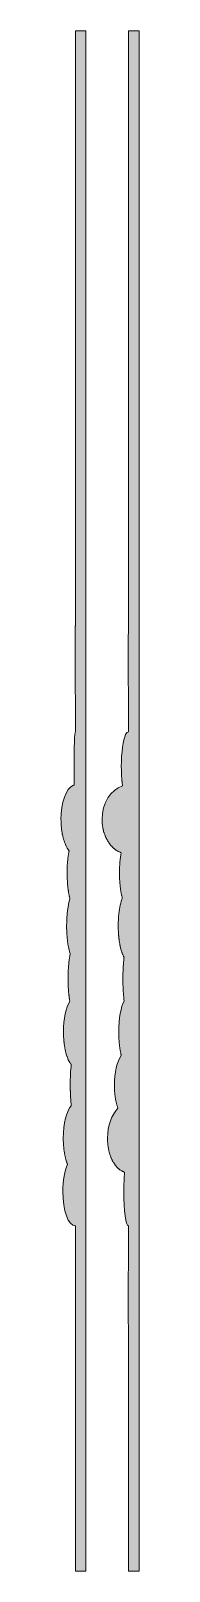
# Model space of a CAD drawing. Header units: inches. Extents: x -5 to 584, y 0 to 596.
# Drawn here: x 395 to 424, y 0 to 580 of the extents above; entities that cross this region are included whole.
import ezdxf

# ---------------------------------------------------------------- set-up
doc = ezdxf.new("R2010")
doc.units = ezdxf.units.IN
doc.header["$MEASUREMENT"] = 0
doc.layers.add('Layer 1', color=7, linetype='Continuous')

# ---------------------------------------------------------------- blocks, each defined once
blk = doc.blocks.new('block 2')
at = {"layer": 'Layer 1', "true_color": 0xff0000}
h = blk.add_hatch(color=1, dxfattribs=at)
h.dxf.hatch_style = 2
edge = h.paths.add_edge_path()
edge.add_spline(control_points=[(400, 580), (400, 580), (400, 580), (400, 580), (400, 580), (400, 356), (400, 356), (399.99, 356), (399.98, 354.89), (399.98, 353.03), (399.97, 351.97), (399.97, 350.67), (399.97, 349.2), (399.96, 348.83), (399.96, 348.45), (399.96, 348.06), (399.96, 346.5), (399.96, 344.79), (399.96, 343), (399.96, 341.21), (399.96, 339.5), (399.96, 337.94), (399.96, 337.55), (399.96, 337.17), (399.97, 336.8), (399.97, 335.33), (399.97, 334.03), (399.98, 332.97), (399.98, 331.11), (399.99, 330), (400, 330), (400, 330), (400, 316), (400, 316), (399.74, 316), (399.53, 310.18), (399.53, 303), (399.53, 302.43), (399.53, 301.87), (399.53, 301.31), (399.53, 301.15), (399.54, 301), (399.54, 300.84), (399.54, 300.37), (399.54, 299.92), (399.55, 299.47), (399.55, 299.4), (399.55, 299.34), (399.55, 299.27), (399.55, 299.25), (399.55, 299.23), (399.55, 299.21), (399.56, 298.7), (399.56, 298.2), (399.57, 297.71), (399.57, 297.58), (399.57, 297.45), (399.58, 297.31), (399.58, 296.93), (399.59, 296.56), (399.6, 296.19), (399.6, 296.12), (399.6, 296.04), (399.6, 295.97), (399.43, 295.94), (399.26, 295.88), (399.09, 295.82), (396.53, 294.77), (394.59, 289.43), (394.59, 283), (394.59, 283), (394.59, 283), (394.59, 282.99), (394.59, 282.42), (394.61, 281.87), (394.64, 281.32), (394.65, 281.17), (394.66, 281.02), (394.67, 280.87), (394.7, 280.41), (394.74, 279.96), (394.79, 279.52), (394.8, 279.43), (394.81, 279.33), (394.82, 279.24), (394.89, 278.72), (394.96, 278.23), (395.05, 277.74), (395.08, 277.62), (395.1, 277.5), (395.13, 277.38), (395.2, 276.99), (395.29, 276.62), (395.38, 276.26), (395.41, 276.14), (395.44, 276.03), (395.47, 275.92), (395.58, 275.48), (395.71, 275.05), (395.85, 274.65), (395.88, 274.58), (395.91, 274.51), (395.93, 274.44), (396.06, 274.11), (396.18, 273.79), (396.32, 273.49), (396.36, 273.39), (396.41, 273.29), (396.45, 273.2), (396.62, 272.85), (396.79, 272.52), (396.97, 272.22), (396.97, 272.22), (396.97, 272.22), (396.97, 272.22), (397.16, 271.92), (397.35, 271.66), (397.55, 271.42), (397.57, 271.39), (397.6, 271.35), (397.62, 271.32), (397.45, 270.48), (397.31, 269.54), (397.2, 268.53), (397.01, 266.85), (396.9, 264.98), (396.9, 263), (396.9, 262.53), (396.91, 262.07), (396.92, 261.61), (396.92, 261.46), (396.93, 261.31), (396.94, 261.16), (396.95, 260.86), (396.96, 260.56), (396.97, 260.26), (396.98, 260.09), (396.99, 259.92), (397, 259.75), (397.02, 259.49), (397.04, 259.22), (397.06, 258.97), (397.07, 258.79), (397.09, 258.62), (397.1, 258.44), (397.12, 258.2), (397.15, 257.96), (397.17, 257.73), (397.19, 257.55), (397.21, 257.38), (397.23, 257.21), (397.26, 256.99), (397.28, 256.77), (397.31, 256.55), (397.32, 256.48), (397.33, 256.4), (397.34, 256.33), (397.35, 256.23), (397.37, 256.15), (397.38, 256.06), (397.42, 255.85), (397.45, 255.65), (397.48, 255.45), (397.51, 255.29), (397.54, 255.14), (397.56, 254.98), (397.6, 254.79), (397.64, 254.6), (397.68, 254.42), (397.71, 254.28), (397.74, 254.14), (397.77, 254), (397.81, 253.82), (397.85, 253.65), (397.9, 253.48), (397.92, 253.39), (397.94, 253.3), (397.96, 253.21), (397.2, 250.83), (396.71, 247.14), (396.71, 243), (396.71, 242.49), (396.72, 242), (396.73, 241.51), (396.73, 241.35), (396.74, 241.2), (396.75, 241.05), (396.76, 240.71), (396.77, 240.38), (396.79, 240.05), (396.8, 239.98), (396.8, 239.9), (396.81, 239.82), (396.81, 239.73), (396.82, 239.64), (396.83, 239.55), (396.85, 239.24), (396.87, 238.93), (396.9, 238.63), (396.91, 238.47), (396.93, 238.32), (396.94, 238.17), (396.98, 237.83), (397.02, 237.5), (397.06, 237.17), (397.07, 237.09), (397.08, 237.01), (397.09, 236.93), (397.09, 236.91), (397.09, 236.89), (397.09, 236.88), (397.15, 236.46), (397.21, 236.06), (397.28, 235.67), (397.3, 235.58), (397.31, 235.5), (397.33, 235.41), (397.38, 235.11), (397.44, 234.83), (397.5, 234.55), (397.53, 234.43), (397.55, 234.31), (397.58, 234.2), (397.64, 233.97), (397.69, 233.74), (397.75, 233.53), (397.78, 233.41), (397.81, 233.3), (397.84, 233.19), (397.91, 232.98), (397.97, 232.78), (398.04, 232.58), (398.06, 232.52), (398.08, 232.44), (398.1, 232.38), (397.9, 231.49), (397.74, 230.47), (397.6, 229.34), (397.38, 227.47), (397.25, 225.3), (397.25, 223), (397.25, 222.57), (397.26, 222.15), (397.27, 221.73), (397.27, 221.59), (397.28, 221.45), (397.28, 221.31), (397.29, 221.08), (397.29, 220.85), (397.3, 220.63), (397.3, 220.58), (397.31, 220.54), (397.31, 220.5), (397.31, 220.34), (397.32, 220.18), (397.33, 220.03), (397.34, 219.78), (397.35, 219.54), (397.37, 219.3), (397.38, 219.14), (397.39, 218.98), (397.4, 218.82), (397.42, 218.59), (397.44, 218.37), (397.45, 218.15), (397.47, 217.99), (397.48, 217.83), (397.5, 217.68), (397.52, 217.46), (397.54, 217.25), (397.56, 217.05), (397.58, 216.9), (397.59, 216.75), (397.61, 216.6), (397.64, 216.39), (397.66, 216.2), (397.69, 216), (397.71, 215.86), (397.73, 215.72), (397.75, 215.58), (397.78, 215.38), (397.81, 215.2), (397.84, 215.01), (397.86, 214.88), (397.88, 214.75), (397.9, 214.63), (397.91, 214.59), (397.91, 214.55), (397.92, 214.51), (396.5, 212.34), (395.53, 208), (395.53, 203), (395.53, 202.59), (395.54, 202.19), (395.55, 201.79), (395.55, 201.67), (395.56, 201.55), (395.57, 201.43), (395.58, 201.14), (395.59, 200.87), (395.61, 200.59), (395.62, 200.46), (395.63, 200.33), (395.64, 200.21), (395.66, 199.92), (395.68, 199.63), (395.71, 199.35), (395.72, 199.26), (395.73, 199.16), (395.74, 199.07), (395.78, 198.7), (395.82, 198.34), (395.87, 197.99), (395.89, 197.91), (395.9, 197.84), (395.91, 197.76), (395.95, 197.48), (396, 197.21), (396.05, 196.95), (396.07, 196.84), (396.09, 196.73), (396.11, 196.62), (396.15, 196.38), (396.2, 196.15), (396.25, 195.93), (396.27, 195.83), (396.3, 195.73), (396.32, 195.63), (396.39, 195.35), (396.46, 195.08), (396.53, 194.81), (396.54, 194.78), (396.55, 194.75), (396.55, 194.72), (396.64, 194.43), (396.72, 194.15), (396.82, 193.88), (396.84, 193.8), (396.87, 193.73), (396.9, 193.65), (396.97, 193.46), (397.03, 193.28), (397.11, 193.1), (397.14, 193.02), (397.17, 192.94), (397.21, 192.86), (397.28, 192.68), (397.36, 192.52), (397.44, 192.36), (397.47, 192.3), (397.49, 192.24), (397.52, 192.18), (397.63, 191.97), (397.74, 191.77), (397.86, 191.59), (397.88, 191.55), (397.9, 191.53), (397.92, 191.49), (398.02, 191.35), (398.11, 191.21), (398.21, 191.09), (398.25, 191.04), (398.29, 190.99), (398.33, 190.94), (398.38, 190.89), (398.42, 190.84), (398.46, 190.79), (398.22, 188.62), (398.08, 185.92), (398.08, 183), (398.08, 182.35), (398.09, 181.71), (398.1, 181.08), (398.1, 180.96), (398.11, 180.83), (398.11, 180.7), (398.13, 180.1), (398.15, 179.51), (398.18, 178.94), (398.18, 178.84), (398.19, 178.75), (398.19, 178.65), (398.22, 178.12), (398.25, 177.6), (398.29, 177.1), (398.29, 177.03), (398.3, 176.97), (398.3, 176.9), (398.34, 176.37), (398.39, 175.87), (398.44, 175.39), (398.45, 175.34), (398.45, 175.28), (398.46, 175.23), (396.7, 173.43), (395.45, 168.63), (395.45, 163), (395.45, 162.53), (395.46, 162.06), (395.48, 161.6), (395.48, 161.45), (395.49, 161.3), (395.5, 161.15), (395.52, 160.85), (395.53, 160.55), (395.56, 160.25), (395.57, 160.07), (395.59, 159.9), (395.6, 159.73), (395.63, 159.47), (395.65, 159.2), (395.68, 158.95), (395.7, 158.77), (395.72, 158.59), (395.75, 158.42), (395.78, 158.18), (395.81, 157.94), (395.85, 157.7), (395.88, 157.53), (395.91, 157.36), (395.94, 157.19), (395.98, 156.96), (396.02, 156.74), (396.06, 156.52), (396.09, 156.35), (396.13, 156.19), (396.16, 156.03), (396.21, 155.82), (396.26, 155.61), (396.31, 155.41), (396.35, 155.25), (396.39, 155.1), (396.43, 154.96), (396.49, 154.75), (396.54, 154.56), (396.6, 154.37), (396.65, 154.23), (396.69, 154.1), (396.73, 153.96), (396.8, 153.78), (396.86, 153.6), (396.93, 153.42), (396.97, 153.33), (397, 153.23), (397.03, 153.15), (395.95, 150.76), (395.25, 147.1), (395.25, 143), (395.25, 135.82), (397.38, 130), (400, 130), (400, 130), (400, 0), (400, 0), (400, 0), (404, 0), (404, 0), (404, 0), (404, 0), (404, 0), (404, 0), (404, 580), (404, 580), (404, 580), (404, 580), (404, 580), (404, 580), (400, 580), (400, 580)], knot_values=[0, 0, 0, 0, 1, 1, 1, 2, 2, 2, 3, 3, 3, 4, 4, 4, 5, 5, 5, 6, 6, 6, 7, 7, 7, 8, 8, 8, 9, 9, 9, 10, 10, 10, 11, 11, 11, 12, 12, 12, 13, 13, 13, 14, 14, 14, 15, 15, 15, 16, 16, 16, 17, 17, 17, 18, 18, 18, 19, 19, 19, 20, 20, 20, 21, 21, 21, 22, 22, 22, 23, 23, 23, 24, 24, 24, 25, 25, 25, 26, 26, 26, 27, 27, 27, 28, 28, 28, 29, 29, 29, 30, 30, 30, 31, 31, 31, 32, 32, 32, 33, 33, 33, 34, 34, 34, 35, 35, 35, 36, 36, 36, 37, 37, 37, 38, 38, 38, 39, 39, 39, 40, 40, 40, 41, 41, 41, 42, 42, 42, 43, 43, 43, 44, 44, 44, 45, 45, 45, 46, 46, 46, 47, 47, 47, 48, 48, 48, 49, 49, 49, 50, 50, 50, 51, 51, 51, 52, 52, 52, 53, 53, 53, 54, 54, 54, 55, 55, 55, 56, 56, 56, 57, 57, 57, 58, 58, 58, 59, 59, 59, 60, 60, 60, 61, 61, 61, 62, 62, 62, 63, 63, 63, 64, 64, 64, 65, 65, 65, 66, 66, 66, 67, 67, 67, 68, 68, 68, 69, 69, 69, 70, 70, 70, 71, 71, 71, 72, 72, 72, 73, 73, 73, 74, 74, 74, 75, 75, 75, 76, 76, 76, 77, 77, 77, 78, 78, 78, 79, 79, 79, 80, 80, 80, 81, 81, 81, 82, 82, 82, 83, 83, 83, 84, 84, 84, 85, 85, 85, 86, 86, 86, 87, 87, 87, 88, 88, 88, 89, 89, 89, 90, 90, 90, 91, 91, 91, 92, 92, 92, 93, 93, 93, 94, 94, 94, 95, 95, 95, 96, 96, 96, 97, 97, 97, 98, 98, 98, 99, 99, 99, 100, 100, 100, 101, 101, 101, 102, 102, 102, 103, 103, 103, 104, 104, 104, 105, 105, 105, 106, 106, 106, 107, 107, 107, 108, 108, 108, 109, 109, 109, 110, 110, 110, 111, 111, 111, 112, 112, 112, 113, 113, 113, 114, 114, 114, 115, 115, 115, 116, 116, 116, 117, 117, 117, 118, 118, 118, 119, 119, 119, 120, 120, 120, 121, 121, 121, 122, 122, 122, 123, 123, 123, 124, 124, 124, 125, 125, 125, 126, 126, 126, 127, 127, 127, 128, 128, 128, 129, 129, 129, 130, 130, 130, 131, 131, 131, 132, 132, 132, 133, 133, 133, 134, 134, 134, 135, 135, 135, 136, 136, 136, 137, 137, 137, 138, 138, 138, 139, 139, 139, 140, 140, 140, 141, 141, 141, 142, 142, 142, 143, 143, 143, 144, 144, 144, 145, 145, 145, 146, 146, 146, 147, 147, 147, 148, 148, 148, 149, 149, 149, 150, 150, 150, 151, 151, 151, 152, 152, 152, 153, 153, 153, 154, 154, 154, 155, 155, 155, 156, 156, 156, 156], degree=3, periodic=1)
h = blk.add_hatch(color=1, dxfattribs=at)
h.dxf.hatch_style = 2
edge = h.paths.add_edge_path()
edge.add_spline(control_points=[(420, 580), (420, 580), (420, 580), (420, 580), (420, 580), (420, 356), (420, 356), (419.98, 356), (419.97, 352.16), (419.96, 346.87), (419.96, 345.64), (419.96, 344.35), (419.96, 343), (419.96, 341.65), (419.96, 340.36), (419.96, 339.13), (419.97, 333.84), (419.98, 330), (420, 330), (420, 330), (420, 316), (420, 316), (419.63, 316), (419.28, 315.64), (418.96, 314.98), (418, 313), (417.33, 308.38), (417.33, 303), (417.33, 303), (417.33, 302.99), (417.33, 302.99), (417.33, 302.39), (417.34, 301.8), (417.36, 301.23), (417.37, 301.08), (417.37, 300.94), (417.37, 300.79), (417.39, 300.22), (417.42, 299.66), (417.45, 299.12), (417.45, 299.11), (417.45, 299.11), (417.46, 299.1), (417.46, 299.08), (417.46, 299.06), (417.46, 299.04), (417.49, 298.52), (417.54, 298.02), (417.58, 297.53), (417.6, 297.4), (417.61, 297.27), (417.62, 297.14), (417.67, 296.65), (417.73, 296.16), (417.79, 295.7), (417.79, 295.7), (417.8, 295.69), (417.8, 295.68), (413.38, 294.36), (410.08, 289.19), (410.08, 283), (410.08, 282.59), (410.1, 282.18), (410.13, 281.77), (410.14, 281.64), (410.15, 281.52), (410.16, 281.39), (410.19, 281.11), (410.22, 280.84), (410.26, 280.57), (410.28, 280.42), (410.3, 280.28), (410.33, 280.14), (410.37, 279.89), (410.42, 279.63), (410.48, 279.38), (410.51, 279.25), (410.53, 279.11), (410.57, 278.98), (410.63, 278.71), (410.71, 278.44), (410.79, 278.18), (410.82, 278.08), (410.85, 277.98), (410.88, 277.88), (411, 277.52), (411.13, 277.17), (411.27, 276.83), (411.29, 276.77), (411.32, 276.72), (411.34, 276.66), (411.46, 276.38), (411.59, 276.1), (411.73, 275.83), (411.78, 275.73), (411.84, 275.62), (411.9, 275.52), (412.01, 275.3), (412.13, 275.1), (412.25, 274.89), (412.32, 274.78), (412.39, 274.68), (412.46, 274.57), (412.58, 274.37), (412.71, 274.19), (412.85, 274), (412.92, 273.91), (412.99, 273.81), (413.06, 273.72), (413.22, 273.51), (413.39, 273.31), (413.56, 273.12), (413.62, 273.06), (413.66, 273), (413.72, 272.94), (413.93, 272.71), (414.15, 272.49), (414.38, 272.29), (414.39, 272.27), (414.41, 272.26), (414.42, 272.25), (414.48, 272.2), (414.54, 272.15), (414.61, 272.1), (414.79, 271.94), (414.98, 271.79), (415.18, 271.64), (415.27, 271.58), (415.36, 271.52), (415.45, 271.45), (415.63, 271.34), (415.8, 271.23), (415.98, 271.12), (416.08, 271.06), (416.18, 271.01), (416.28, 270.95), (416.47, 270.85), (416.66, 270.76), (416.85, 270.68), (416.95, 270.64), (417.04, 270.59), (417.14, 270.56), (417.17, 270.54), (417.21, 270.52), (417.25, 270.51), (416.86, 268.39), (416.63, 265.8), (416.63, 263), (416.63, 262.54), (416.63, 262.08), (416.65, 261.63), (416.65, 261.62), (416.65, 261.61), (416.65, 261.6), (416.65, 261.47), (416.66, 261.33), (416.66, 261.2), (416.67, 260.9), (416.68, 260.6), (416.7, 260.31), (416.71, 260.14), (416.72, 259.97), (416.73, 259.8), (416.75, 259.54), (416.77, 259.28), (416.79, 259.04), (416.8, 258.86), (416.82, 258.69), (416.84, 258.52), (416.86, 258.28), (416.88, 258.05), (416.91, 257.82), (416.93, 257.64), (416.95, 257.47), (416.97, 257.3), (417, 257.08), (417.03, 256.87), (417.06, 256.66), (417.06, 256.61), (417.07, 256.56), (417.08, 256.52), (417.09, 256.4), (417.12, 256.28), (417.14, 256.16), (417.17, 255.96), (417.2, 255.76), (417.24, 255.57), (417.26, 255.41), (417.3, 255.26), (417.33, 255.1), (417.36, 254.92), (417.4, 254.73), (417.44, 254.56), (417.45, 254.5), (417.46, 254.44), (417.47, 254.38), (417.5, 254.29), (417.52, 254.21), (417.54, 254.12), (417.58, 253.95), (417.62, 253.79), (417.67, 253.63), (417.68, 253.57), (417.7, 253.5), (417.71, 253.45), (417.12, 251.97), (416.66, 249.93), (416.4, 247.56), (416.24, 246.14), (416.16, 244.61), (416.16, 243), (416.16, 242.6), (416.16, 242.2), (416.17, 241.81), (416.18, 241.7), (416.18, 241.58), (416.19, 241.47), (416.2, 241.17), (416.21, 240.87), (416.23, 240.58), (416.23, 240.48), (416.24, 240.38), (416.24, 240.29), (416.27, 239.91), (416.29, 239.54), (416.33, 239.18), (416.33, 239.11), (416.34, 239.05), (416.35, 238.99), (416.37, 238.68), (416.41, 238.39), (416.44, 238.1), (416.45, 237.99), (416.47, 237.89), (416.48, 237.79), (416.49, 237.69), (416.5, 237.6), (416.52, 237.51), (416.54, 237.32), (416.57, 237.14), (416.6, 236.95), (416.61, 236.89), (416.62, 236.82), (416.63, 236.76), (416.68, 236.43), (416.74, 236.11), (416.8, 235.8), (416.82, 235.73), (416.83, 235.65), (416.85, 235.58), (416.9, 235.34), (416.95, 235.11), (417, 234.88), (417.02, 234.8), (417.04, 234.71), (417.06, 234.63), (417.13, 234.36), (417.2, 234.09), (417.27, 233.84), (417.28, 233.83), (417.28, 233.81), (417.28, 233.8), (417.35, 233.59), (417.41, 233.38), (417.48, 233.18), (417.5, 233.13), (417.51, 233.1), (417.53, 233.05), (417.55, 232.98), (417.58, 232.92), (417.6, 232.85), (417.67, 232.67), (417.73, 232.5), (417.8, 232.34), (417.83, 232.28), (417.85, 232.22), (417.88, 232.17), (417.97, 231.96), (418.06, 231.77), (418.16, 231.59), (418.17, 231.56), (418.19, 231.54), (418.21, 231.51), (418.27, 231.4), (418.33, 231.29), (418.39, 231.2), (418.35, 230.92), (418.32, 230.63), (418.28, 230.33), (418.22, 229.73), (418.16, 229.1), (418.11, 228.44), (417.99, 226.79), (417.92, 224.94), (417.92, 223), (417.92, 222.58), (417.93, 222.16), (417.93, 221.74), (417.93, 221.61), (417.94, 221.48), (417.94, 221.34), (417.95, 221.07), (417.95, 220.79), (417.96, 220.52), (417.97, 220.36), (417.97, 220.21), (417.98, 220.06), (417.99, 219.82), (418, 219.57), (418.01, 219.33), (418.01, 219.17), (418.02, 219.02), (418.03, 218.86), (418.04, 218.63), (418.06, 218.41), (418.07, 218.19), (418.08, 218.04), (418.09, 217.89), (418.1, 217.74), (418.12, 217.51), (418.13, 217.3), (418.15, 217.08), (418.16, 216.94), (418.17, 216.8), (418.19, 216.66), (418.21, 216.44), (418.23, 216.22), (418.25, 216.01), (418.26, 215.89), (418.27, 215.77), (418.29, 215.66), (418.31, 215.4), (418.34, 215.15), (418.37, 214.91), (418.38, 214.85), (418.39, 214.78), (418.4, 214.71), (418.4, 214.7), (418.4, 214.7), (418.4, 214.69), (417.19, 212.58), (416.35, 208.14), (416.35, 203), (416.35, 202.56), (416.36, 202.13), (416.37, 201.71), (416.38, 201.56), (416.38, 201.41), (416.39, 201.27), (416.4, 200.99), (416.41, 200.72), (416.42, 200.45), (416.43, 200.28), (416.45, 200.12), (416.46, 199.95), (416.47, 199.71), (416.49, 199.47), (416.51, 199.23), (416.52, 199.06), (416.54, 198.9), (416.56, 198.73), (416.58, 198.51), (416.6, 198.28), (416.63, 198.06), (416.65, 197.9), (416.67, 197.74), (416.69, 197.57), (416.72, 197.36), (416.74, 197.16), (416.77, 196.95), (416.8, 196.79), (416.82, 196.63), (416.85, 196.47), (416.88, 196.28), (416.91, 196.09), (416.95, 195.9), (416.98, 195.75), (417.01, 195.6), (417.04, 195.45), (417.07, 195.27), (417.11, 195.09), (417.15, 194.92), (417.18, 194.77), (417.21, 194.63), (417.25, 194.49), (417.27, 194.4), (417.29, 194.3), (417.31, 194.21), (415.75, 191.94), (414.71, 187.77), (414.71, 183), (414.71, 182.56), (414.72, 182.14), (414.73, 181.71), (414.74, 181.57), (414.75, 181.43), (414.76, 181.29), (414.77, 181.01), (414.79, 180.73), (414.81, 180.46), (414.82, 180.3), (414.84, 180.13), (414.86, 179.97), (414.88, 179.73), (414.9, 179.49), (414.93, 179.25), (414.95, 179.08), (414.98, 178.92), (415, 178.75), (415.03, 178.53), (415.06, 178.3), (415.1, 178.09), (415.13, 177.92), (415.16, 177.76), (415.19, 177.6), (415.23, 177.39), (415.27, 177.18), (415.31, 176.98), (415.35, 176.82), (415.38, 176.66), (415.42, 176.5), (415.46, 176.31), (415.51, 176.12), (415.56, 175.93), (415.6, 175.78), (415.64, 175.63), (415.69, 175.48), (415.74, 175.3), (415.79, 175.12), (415.85, 174.94), (415.9, 174.8), (415.94, 174.66), (415.99, 174.52), (416.02, 174.44), (416.05, 174.36), (416.07, 174.28), (413.71, 172.03), (412.12, 167.82), (412.12, 163), (412.12, 162.57), (412.13, 162.15), (412.16, 161.74), (412.16, 161.6), (412.18, 161.47), (412.19, 161.33), (412.21, 161.06), (412.23, 160.78), (412.27, 160.51), (412.28, 160.36), (412.31, 160.2), (412.33, 160.05), (412.36, 159.8), (412.4, 159.56), (412.44, 159.32), (412.47, 159.16), (412.5, 159.01), (412.53, 158.85), (412.58, 158.62), (412.63, 158.4), (412.68, 158.18), (412.72, 158.02), (412.76, 157.87), (412.8, 157.72), (412.86, 157.5), (412.92, 157.29), (412.99, 157.07), (413.03, 156.93), (413.08, 156.79), (413.13, 156.64), (413.2, 156.43), (413.28, 156.22), (413.36, 156.02), (413.41, 155.89), (413.46, 155.76), (413.51, 155.63), (413.6, 155.41), (413.7, 155.2), (413.8, 154.98), (413.85, 154.89), (413.89, 154.78), (413.94, 154.69), (414.09, 154.38), (414.25, 154.09), (414.42, 153.81), (414.44, 153.79), (414.46, 153.76), (414.47, 153.74), (414.63, 153.49), (414.79, 153.25), (414.95, 153.02), (415.02, 152.93), (415.08, 152.86), (415.14, 152.77), (415.27, 152.61), (415.4, 152.45), (415.53, 152.3), (415.6, 152.21), (415.68, 152.13), (415.76, 152.05), (415.89, 151.92), (416.01, 151.79), (416.14, 151.67), (416.23, 151.59), (416.31, 151.52), (416.4, 151.44), (416.53, 151.33), (416.66, 151.23), (416.79, 151.13), (416.88, 151.07), (416.97, 151), (417.07, 150.94), (417.2, 150.85), (417.34, 150.77), (417.48, 150.69), (417.57, 150.64), (417.67, 150.59), (417.76, 150.54), (417.91, 150.47), (418.06, 150.41), (418.21, 150.35), (418.3, 150.32), (418.39, 150.28), (418.48, 150.25), (418.51, 150.24), (418.54, 150.22), (418.56, 150.22), (418.38, 148.15), (418.27, 145.67), (418.27, 143), (418.27, 135.82), (419.05, 130), (420, 130), (420, 130), (420, 116), (420, 116), (419.98, 116), (419.96, 110.18), (419.96, 103), (419.96, 95.82), (419.98, 90), (420, 90), (420, 90), (420, 0), (420, 0), (420, 0), (424, 0), (424, 0), (424, 0), (424, 0), (424, 0), (424, 0), (424, 580), (424, 580), (424, 580), (424, 580), (424, 580), (424, 580), (420, 580), (420, 580)], knot_values=[0, 0, 0, 0, 1, 1, 1, 2, 2, 2, 3, 3, 3, 4, 4, 4, 5, 5, 5, 6, 6, 6, 7, 7, 7, 8, 8, 8, 9, 9, 9, 10, 10, 10, 11, 11, 11, 12, 12, 12, 13, 13, 13, 14, 14, 14, 15, 15, 15, 16, 16, 16, 17, 17, 17, 18, 18, 18, 19, 19, 19, 20, 20, 20, 21, 21, 21, 22, 22, 22, 23, 23, 23, 24, 24, 24, 25, 25, 25, 26, 26, 26, 27, 27, 27, 28, 28, 28, 29, 29, 29, 30, 30, 30, 31, 31, 31, 32, 32, 32, 33, 33, 33, 34, 34, 34, 35, 35, 35, 36, 36, 36, 37, 37, 37, 38, 38, 38, 39, 39, 39, 40, 40, 40, 41, 41, 41, 42, 42, 42, 43, 43, 43, 44, 44, 44, 45, 45, 45, 46, 46, 46, 47, 47, 47, 48, 48, 48, 49, 49, 49, 50, 50, 50, 51, 51, 51, 52, 52, 52, 53, 53, 53, 54, 54, 54, 55, 55, 55, 56, 56, 56, 57, 57, 57, 58, 58, 58, 59, 59, 59, 60, 60, 60, 61, 61, 61, 62, 62, 62, 63, 63, 63, 64, 64, 64, 65, 65, 65, 66, 66, 66, 67, 67, 67, 68, 68, 68, 69, 69, 69, 70, 70, 70, 71, 71, 71, 72, 72, 72, 73, 73, 73, 74, 74, 74, 75, 75, 75, 76, 76, 76, 77, 77, 77, 78, 78, 78, 79, 79, 79, 80, 80, 80, 81, 81, 81, 82, 82, 82, 83, 83, 83, 84, 84, 84, 85, 85, 85, 86, 86, 86, 87, 87, 87, 88, 88, 88, 89, 89, 89, 90, 90, 90, 91, 91, 91, 92, 92, 92, 93, 93, 93, 94, 94, 94, 95, 95, 95, 96, 96, 96, 97, 97, 97, 98, 98, 98, 99, 99, 99, 100, 100, 100, 101, 101, 101, 102, 102, 102, 103, 103, 103, 104, 104, 104, 105, 105, 105, 106, 106, 106, 107, 107, 107, 108, 108, 108, 109, 109, 109, 110, 110, 110, 111, 111, 111, 112, 112, 112, 113, 113, 113, 114, 114, 114, 115, 115, 115, 116, 116, 116, 117, 117, 117, 118, 118, 118, 119, 119, 119, 120, 120, 120, 121, 121, 121, 122, 122, 122, 123, 123, 123, 124, 124, 124, 125, 125, 125, 126, 126, 126, 127, 127, 127, 128, 128, 128, 129, 129, 129, 130, 130, 130, 131, 131, 131, 132, 132, 132, 133, 133, 133, 134, 134, 134, 135, 135, 135, 136, 136, 136, 137, 137, 137, 138, 138, 138, 139, 139, 139, 140, 140, 140, 141, 141, 141, 142, 142, 142, 143, 143, 143, 144, 144, 144, 145, 145, 145, 146, 146, 146, 147, 147, 147, 148, 148, 148, 149, 149, 149, 150, 150, 150, 151, 151, 151, 152, 152, 152, 153, 153, 153, 154, 154, 154, 155, 155, 155, 156, 156, 156, 157, 157, 157, 158, 158, 158, 159, 159, 159, 160, 160, 160, 161, 161, 161, 162, 162, 162, 163, 163, 163, 164, 164, 164, 165, 165, 165, 166, 166, 166, 167, 167, 167, 168, 168, 168, 169, 169, 169, 170, 170, 170, 171, 171, 171, 172, 172, 172, 173, 173, 173, 174, 174, 174, 175, 175, 175, 176, 176, 176, 177, 177, 177, 178, 178, 178, 179, 179, 179, 180, 180, 180, 181, 181, 181, 182, 182, 182, 183, 183, 183, 184, 184, 184, 185, 185, 185, 186, 186, 186, 186], degree=3, periodic=1)
at = {"layer": 'Layer 1', "lineweight": 0}
for points, knots in [([(400, 580), (400, 580), (400, 580), (400, 580), (400, 580), (400, 356), (400, 356), (399.99, 356), (399.98, 354.89), (399.98, 353.03), (399.97, 351.97), (399.97, 350.67), (399.97, 349.2), (399.96, 348.83), (399.96, 348.45), (399.96, 348.06), (399.96, 346.5), (399.96, 344.79), (399.96, 343), (399.96, 341.21), (399.96, 339.5), (399.96, 337.94), (399.96, 337.55), (399.96, 337.17), (399.97, 336.8), (399.97, 335.33), (399.97, 334.03), (399.98, 332.97), (399.98, 331.11), (399.99, 330), (400, 330), (400, 330), (400, 316), (400, 316), (399.74, 316), (399.53, 310.18), (399.53, 303), (399.53, 302.43), (399.53, 301.87), (399.53, 301.31), (399.53, 301.15), (399.54, 301), (399.54, 300.84), (399.54, 300.37), (399.54, 299.92), (399.55, 299.47), (399.55, 299.4), (399.55, 299.34), (399.55, 299.27), (399.55, 299.25), (399.55, 299.23), (399.55, 299.21), (399.56, 298.7), (399.56, 298.2), (399.57, 297.71), (399.57, 297.58), (399.57, 297.45), (399.58, 297.31), (399.58, 296.93), (399.59, 296.56), (399.6, 296.19), (399.6, 296.12), (399.6, 296.04), (399.6, 295.97), (399.43, 295.94), (399.26, 295.88), (399.09, 295.82), (396.53, 294.77), (394.59, 289.43), (394.59, 283), (394.59, 283), (394.59, 283), (394.59, 282.99), (394.59, 282.42), (394.61, 281.87), (394.64, 281.32), (394.65, 281.17), (394.66, 281.02), (394.67, 280.87), (394.7, 280.41), (394.74, 279.96), (394.79, 279.52), (394.8, 279.43), (394.81, 279.33), (394.82, 279.24), (394.89, 278.72), (394.96, 278.23), (395.05, 277.74), (395.08, 277.62), (395.1, 277.5), (395.13, 277.38), (395.2, 276.99), (395.29, 276.62), (395.38, 276.26), (395.41, 276.14), (395.44, 276.03), (395.47, 275.92), (395.58, 275.48), (395.71, 275.05), (395.85, 274.65), (395.88, 274.58), (395.91, 274.51), (395.93, 274.44), (396.06, 274.11), (396.18, 273.79), (396.32, 273.49), (396.36, 273.39), (396.41, 273.29), (396.45, 273.2), (396.62, 272.85), (396.79, 272.52), (396.97, 272.22), (396.97, 272.22), (396.97, 272.22), (396.97, 272.22), (397.16, 271.92), (397.35, 271.66), (397.55, 271.42), (397.57, 271.39), (397.6, 271.35), (397.62, 271.32), (397.45, 270.48), (397.31, 269.54), (397.2, 268.53), (397.01, 266.85), (396.9, 264.98), (396.9, 263), (396.9, 262.53), (396.91, 262.07), (396.92, 261.61), (396.92, 261.46), (396.93, 261.31), (396.94, 261.16), (396.95, 260.86), (396.96, 260.56), (396.97, 260.26), (396.98, 260.09), (396.99, 259.92), (397, 259.75), (397.02, 259.49), (397.04, 259.22), (397.06, 258.97), (397.07, 258.79), (397.09, 258.62), (397.1, 258.44), (397.12, 258.2), (397.15, 257.96), (397.17, 257.73), (397.19, 257.55), (397.21, 257.38), (397.23, 257.21), (397.26, 256.99), (397.28, 256.77), (397.31, 256.55), (397.32, 256.48), (397.33, 256.4), (397.34, 256.33), (397.35, 256.23), (397.37, 256.15), (397.38, 256.06), (397.42, 255.85), (397.45, 255.65), (397.48, 255.45), (397.51, 255.29), (397.54, 255.14), (397.56, 254.98), (397.6, 254.79), (397.64, 254.6), (397.68, 254.42), (397.71, 254.28), (397.74, 254.14), (397.77, 254), (397.81, 253.82), (397.85, 253.65), (397.9, 253.48), (397.92, 253.39), (397.94, 253.3), (397.96, 253.21), (397.2, 250.83), (396.71, 247.14), (396.71, 243), (396.71, 242.49), (396.72, 242), (396.73, 241.51), (396.73, 241.35), (396.74, 241.2), (396.75, 241.05), (396.76, 240.71), (396.77, 240.38), (396.79, 240.05), (396.8, 239.98), (396.8, 239.9), (396.81, 239.82), (396.81, 239.73), (396.82, 239.64), (396.83, 239.55), (396.85, 239.24), (396.87, 238.93), (396.9, 238.63), (396.91, 238.47), (396.93, 238.32), (396.94, 238.17), (396.98, 237.83), (397.02, 237.5), (397.06, 237.17), (397.07, 237.09), (397.08, 237.01), (397.09, 236.93), (397.09, 236.91), (397.09, 236.89), (397.09, 236.88), (397.15, 236.46), (397.21, 236.06), (397.28, 235.67), (397.3, 235.58), (397.31, 235.5), (397.33, 235.41), (397.38, 235.11), (397.44, 234.83), (397.5, 234.55), (397.53, 234.43), (397.55, 234.31), (397.58, 234.2), (397.64, 233.97), (397.69, 233.74), (397.75, 233.53), (397.78, 233.41), (397.81, 233.3), (397.84, 233.19), (397.91, 232.98), (397.97, 232.78), (398.04, 232.58), (398.06, 232.52), (398.08, 232.44), (398.1, 232.38), (397.9, 231.49), (397.74, 230.47), (397.6, 229.34), (397.38, 227.47), (397.25, 225.3), (397.25, 223), (397.25, 222.57), (397.26, 222.15), (397.27, 221.73), (397.27, 221.59), (397.28, 221.45), (397.28, 221.31), (397.29, 221.08), (397.29, 220.85), (397.3, 220.63), (397.3, 220.58), (397.31, 220.54), (397.31, 220.5), (397.31, 220.34), (397.32, 220.18), (397.33, 220.03), (397.34, 219.78), (397.35, 219.54), (397.37, 219.3), (397.38, 219.14), (397.39, 218.98), (397.4, 218.82), (397.42, 218.59), (397.44, 218.37), (397.45, 218.15), (397.47, 217.99), (397.48, 217.83), (397.5, 217.68), (397.52, 217.46), (397.54, 217.25), (397.56, 217.05), (397.58, 216.9), (397.59, 216.75), (397.61, 216.6), (397.64, 216.39), (397.66, 216.2), (397.69, 216), (397.71, 215.86), (397.73, 215.72), (397.75, 215.58), (397.78, 215.38), (397.81, 215.2), (397.84, 215.01), (397.86, 214.88), (397.88, 214.75), (397.9, 214.63), (397.91, 214.59), (397.91, 214.55), (397.92, 214.51), (396.5, 212.34), (395.53, 208), (395.53, 203), (395.53, 202.59), (395.54, 202.19), (395.55, 201.79), (395.55, 201.67), (395.56, 201.55), (395.57, 201.43), (395.58, 201.14), (395.59, 200.87), (395.61, 200.59), (395.62, 200.46), (395.63, 200.33), (395.64, 200.21), (395.66, 199.92), (395.68, 199.63), (395.71, 199.35), (395.72, 199.26), (395.73, 199.16), (395.74, 199.07), (395.78, 198.7), (395.82, 198.34), (395.87, 197.99), (395.89, 197.91), (395.9, 197.84), (395.91, 197.76), (395.95, 197.48), (396, 197.21), (396.05, 196.95), (396.07, 196.84), (396.09, 196.73), (396.11, 196.62), (396.15, 196.38), (396.2, 196.15), (396.25, 195.93), (396.27, 195.83), (396.3, 195.73), (396.32, 195.63), (396.39, 195.35), (396.46, 195.08), (396.53, 194.81), (396.54, 194.78), (396.55, 194.75), (396.55, 194.72), (396.64, 194.43), (396.72, 194.15), (396.82, 193.88), (396.84, 193.8), (396.87, 193.73), (396.9, 193.65), (396.97, 193.46), (397.03, 193.28), (397.11, 193.1), (397.14, 193.02), (397.17, 192.94), (397.21, 192.86), (397.28, 192.68), (397.36, 192.52), (397.44, 192.36), (397.47, 192.3), (397.49, 192.24), (397.52, 192.18), (397.63, 191.97), (397.74, 191.77), (397.86, 191.59), (397.88, 191.55), (397.9, 191.53), (397.92, 191.49), (398.02, 191.35), (398.11, 191.21), (398.21, 191.09), (398.25, 191.04), (398.29, 190.99), (398.33, 190.94), (398.38, 190.89), (398.42, 190.84), (398.46, 190.79), (398.22, 188.62), (398.08, 185.92), (398.08, 183), (398.08, 182.35), (398.09, 181.71), (398.1, 181.08), (398.1, 180.96), (398.11, 180.83), (398.11, 180.7), (398.13, 180.1), (398.15, 179.51), (398.18, 178.94), (398.18, 178.84), (398.19, 178.75), (398.19, 178.65), (398.22, 178.12), (398.25, 177.6), (398.29, 177.1), (398.29, 177.03), (398.3, 176.97), (398.3, 176.9), (398.34, 176.37), (398.39, 175.87), (398.44, 175.39), (398.45, 175.34), (398.45, 175.28), (398.46, 175.23), (396.7, 173.43), (395.45, 168.63), (395.45, 163), (395.45, 162.53), (395.46, 162.06), (395.48, 161.6), (395.48, 161.45), (395.49, 161.3), (395.5, 161.15), (395.52, 160.85), (395.53, 160.55), (395.56, 160.25), (395.57, 160.07), (395.59, 159.9), (395.6, 159.73), (395.63, 159.47), (395.65, 159.2), (395.68, 158.95), (395.7, 158.77), (395.72, 158.59), (395.75, 158.42), (395.78, 158.18), (395.81, 157.94), (395.85, 157.7), (395.88, 157.53), (395.91, 157.36), (395.94, 157.19), (395.98, 156.96), (396.02, 156.74), (396.06, 156.52), (396.09, 156.35), (396.13, 156.19), (396.16, 156.03), (396.21, 155.82), (396.26, 155.61), (396.31, 155.41), (396.35, 155.25), (396.39, 155.1), (396.43, 154.96), (396.49, 154.75), (396.54, 154.56), (396.6, 154.37), (396.65, 154.23), (396.69, 154.1), (396.73, 153.96), (396.8, 153.78), (396.86, 153.6), (396.93, 153.42), (396.97, 153.33), (397, 153.23), (397.03, 153.15), (395.95, 150.76), (395.25, 147.1), (395.25, 143), (395.25, 135.82), (397.38, 130), (400, 130), (400, 130), (400, 0), (400, 0), (400, 0), (404, 0), (404, 0), (404, 0), (404, 0), (404, 0), (404, 0), (404, 580), (404, 580), (404, 580), (404, 580), (404, 580), (404, 580), (400, 580), (400, 580)], [0, 0, 0, 0, 1, 1, 1, 2, 2, 2, 3, 3, 3, 4, 4, 4, 5, 5, 5, 6, 6, 6, 7, 7, 7, 8, 8, 8, 9, 9, 9, 10, 10, 10, 11, 11, 11, 12, 12, 12, 13, 13, 13, 14, 14, 14, 15, 15, 15, 16, 16, 16, 17, 17, 17, 18, 18, 18, 19, 19, 19, 20, 20, 20, 21, 21, 21, 22, 22, 22, 23, 23, 23, 24, 24, 24, 25, 25, 25, 26, 26, 26, 27, 27, 27, 28, 28, 28, 29, 29, 29, 30, 30, 30, 31, 31, 31, 32, 32, 32, 33, 33, 33, 34, 34, 34, 35, 35, 35, 36, 36, 36, 37, 37, 37, 38, 38, 38, 39, 39, 39, 40, 40, 40, 41, 41, 41, 42, 42, 42, 43, 43, 43, 44, 44, 44, 45, 45, 45, 46, 46, 46, 47, 47, 47, 48, 48, 48, 49, 49, 49, 50, 50, 50, 51, 51, 51, 52, 52, 52, 53, 53, 53, 54, 54, 54, 55, 55, 55, 56, 56, 56, 57, 57, 57, 58, 58, 58, 59, 59, 59, 60, 60, 60, 61, 61, 61, 62, 62, 62, 63, 63, 63, 64, 64, 64, 65, 65, 65, 66, 66, 66, 67, 67, 67, 68, 68, 68, 69, 69, 69, 70, 70, 70, 71, 71, 71, 72, 72, 72, 73, 73, 73, 74, 74, 74, 75, 75, 75, 76, 76, 76, 77, 77, 77, 78, 78, 78, 79, 79, 79, 80, 80, 80, 81, 81, 81, 82, 82, 82, 83, 83, 83, 84, 84, 84, 85, 85, 85, 86, 86, 86, 87, 87, 87, 88, 88, 88, 89, 89, 89, 90, 90, 90, 91, 91, 91, 92, 92, 92, 93, 93, 93, 94, 94, 94, 95, 95, 95, 96, 96, 96, 97, 97, 97, 98, 98, 98, 99, 99, 99, 100, 100, 100, 101, 101, 101, 102, 102, 102, 103, 103, 103, 104, 104, 104, 105, 105, 105, 106, 106, 106, 107, 107, 107, 108, 108, 108, 109, 109, 109, 110, 110, 110, 111, 111, 111, 112, 112, 112, 113, 113, 113, 114, 114, 114, 115, 115, 115, 116, 116, 116, 117, 117, 117, 118, 118, 118, 119, 119, 119, 120, 120, 120, 121, 121, 121, 122, 122, 122, 123, 123, 123, 124, 124, 124, 125, 125, 125, 126, 126, 126, 127, 127, 127, 128, 128, 128, 129, 129, 129, 130, 130, 130, 131, 131, 131, 132, 132, 132, 133, 133, 133, 134, 134, 134, 135, 135, 135, 136, 136, 136, 137, 137, 137, 138, 138, 138, 139, 139, 139, 140, 140, 140, 141, 141, 141, 142, 142, 142, 143, 143, 143, 144, 144, 144, 145, 145, 145, 146, 146, 146, 147, 147, 147, 148, 148, 148, 149, 149, 149, 150, 150, 150, 151, 151, 151, 152, 152, 152, 153, 153, 153, 154, 154, 154, 155, 155, 155, 156, 156, 156, 156]), ([(420, 580), (420, 580), (420, 580), (420, 580), (420, 580), (420, 356), (420, 356), (419.98, 356), (419.97, 352.16), (419.96, 346.87), (419.96, 345.64), (419.96, 344.35), (419.96, 343), (419.96, 341.65), (419.96, 340.36), (419.96, 339.13), (419.97, 333.84), (419.98, 330), (420, 330), (420, 330), (420, 316), (420, 316), (419.63, 316), (419.28, 315.64), (418.96, 314.98), (418, 313), (417.33, 308.38), (417.33, 303), (417.33, 303), (417.33, 302.99), (417.33, 302.99), (417.33, 302.39), (417.34, 301.8), (417.36, 301.23), (417.37, 301.08), (417.37, 300.94), (417.37, 300.79), (417.39, 300.22), (417.42, 299.66), (417.45, 299.12), (417.45, 299.11), (417.45, 299.11), (417.46, 299.1), (417.46, 299.08), (417.46, 299.06), (417.46, 299.04), (417.49, 298.52), (417.54, 298.02), (417.58, 297.53), (417.6, 297.4), (417.61, 297.27), (417.62, 297.14), (417.67, 296.65), (417.73, 296.16), (417.79, 295.7), (417.79, 295.7), (417.8, 295.69), (417.8, 295.68), (413.38, 294.36), (410.08, 289.19), (410.08, 283), (410.08, 282.59), (410.1, 282.18), (410.13, 281.77), (410.14, 281.64), (410.15, 281.52), (410.16, 281.39), (410.19, 281.11), (410.22, 280.84), (410.26, 280.57), (410.28, 280.42), (410.3, 280.28), (410.33, 280.14), (410.37, 279.89), (410.42, 279.63), (410.48, 279.38), (410.51, 279.25), (410.53, 279.11), (410.57, 278.98), (410.63, 278.71), (410.71, 278.44), (410.79, 278.18), (410.82, 278.08), (410.85, 277.98), (410.88, 277.88), (411, 277.52), (411.13, 277.17), (411.27, 276.83), (411.29, 276.77), (411.32, 276.72), (411.34, 276.66), (411.46, 276.38), (411.59, 276.1), (411.73, 275.83), (411.78, 275.73), (411.84, 275.62), (411.9, 275.52), (412.01, 275.3), (412.13, 275.1), (412.25, 274.89), (412.32, 274.78), (412.39, 274.68), (412.46, 274.57), (412.58, 274.37), (412.71, 274.19), (412.85, 274), (412.92, 273.91), (412.99, 273.81), (413.06, 273.72), (413.22, 273.51), (413.39, 273.31), (413.56, 273.12), (413.62, 273.06), (413.66, 273), (413.72, 272.94), (413.93, 272.71), (414.15, 272.49), (414.38, 272.29), (414.39, 272.27), (414.41, 272.26), (414.42, 272.25), (414.48, 272.2), (414.54, 272.15), (414.61, 272.1), (414.79, 271.94), (414.98, 271.79), (415.18, 271.64), (415.27, 271.58), (415.36, 271.52), (415.45, 271.45), (415.63, 271.34), (415.8, 271.23), (415.98, 271.12), (416.08, 271.06), (416.18, 271.01), (416.28, 270.95), (416.47, 270.85), (416.66, 270.76), (416.85, 270.68), (416.95, 270.64), (417.04, 270.59), (417.14, 270.56), (417.17, 270.54), (417.21, 270.52), (417.25, 270.51), (416.86, 268.39), (416.63, 265.8), (416.63, 263), (416.63, 262.54), (416.63, 262.08), (416.65, 261.63), (416.65, 261.62), (416.65, 261.61), (416.65, 261.6), (416.65, 261.47), (416.66, 261.33), (416.66, 261.2), (416.67, 260.9), (416.68, 260.6), (416.7, 260.31), (416.71, 260.14), (416.72, 259.97), (416.73, 259.8), (416.75, 259.54), (416.77, 259.28), (416.79, 259.04), (416.8, 258.86), (416.82, 258.69), (416.84, 258.52), (416.86, 258.28), (416.88, 258.05), (416.91, 257.82), (416.93, 257.64), (416.95, 257.47), (416.97, 257.3), (417, 257.08), (417.03, 256.87), (417.06, 256.66), (417.06, 256.61), (417.07, 256.56), (417.08, 256.52), (417.09, 256.4), (417.12, 256.28), (417.14, 256.16), (417.17, 255.96), (417.2, 255.76), (417.24, 255.57), (417.26, 255.41), (417.3, 255.26), (417.33, 255.1), (417.36, 254.92), (417.4, 254.73), (417.44, 254.56), (417.45, 254.5), (417.46, 254.44), (417.47, 254.38), (417.5, 254.29), (417.52, 254.21), (417.54, 254.12), (417.58, 253.95), (417.62, 253.79), (417.67, 253.63), (417.68, 253.57), (417.7, 253.5), (417.71, 253.45), (417.12, 251.97), (416.66, 249.93), (416.4, 247.56), (416.24, 246.14), (416.16, 244.61), (416.16, 243), (416.16, 242.6), (416.16, 242.2), (416.17, 241.81), (416.18, 241.7), (416.18, 241.58), (416.19, 241.47), (416.2, 241.17), (416.21, 240.87), (416.23, 240.58), (416.23, 240.48), (416.24, 240.38), (416.24, 240.29), (416.27, 239.91), (416.29, 239.54), (416.33, 239.18), (416.33, 239.11), (416.34, 239.05), (416.35, 238.99), (416.37, 238.68), (416.41, 238.39), (416.44, 238.1), (416.45, 237.99), (416.47, 237.89), (416.48, 237.79), (416.49, 237.69), (416.5, 237.6), (416.52, 237.51), (416.54, 237.32), (416.57, 237.14), (416.6, 236.95), (416.61, 236.89), (416.62, 236.82), (416.63, 236.76), (416.68, 236.43), (416.74, 236.11), (416.8, 235.8), (416.82, 235.73), (416.83, 235.65), (416.85, 235.58), (416.9, 235.34), (416.95, 235.11), (417, 234.88), (417.02, 234.8), (417.04, 234.71), (417.06, 234.63), (417.13, 234.36), (417.2, 234.09), (417.27, 233.84), (417.28, 233.83), (417.28, 233.81), (417.28, 233.8), (417.35, 233.59), (417.41, 233.38), (417.48, 233.18), (417.5, 233.13), (417.51, 233.1), (417.53, 233.05), (417.55, 232.98), (417.58, 232.92), (417.6, 232.85), (417.67, 232.67), (417.73, 232.5), (417.8, 232.34), (417.83, 232.28), (417.85, 232.22), (417.88, 232.17), (417.97, 231.96), (418.06, 231.77), (418.16, 231.59), (418.17, 231.56), (418.19, 231.54), (418.21, 231.51), (418.27, 231.4), (418.33, 231.29), (418.39, 231.2), (418.35, 230.92), (418.32, 230.63), (418.28, 230.33), (418.22, 229.73), (418.16, 229.1), (418.11, 228.44), (417.99, 226.79), (417.92, 224.94), (417.92, 223), (417.92, 222.58), (417.93, 222.16), (417.93, 221.74), (417.93, 221.61), (417.94, 221.48), (417.94, 221.34), (417.95, 221.07), (417.95, 220.79), (417.96, 220.52), (417.97, 220.36), (417.97, 220.21), (417.98, 220.06), (417.99, 219.82), (418, 219.57), (418.01, 219.33), (418.01, 219.17), (418.02, 219.02), (418.03, 218.86), (418.04, 218.63), (418.06, 218.41), (418.07, 218.19), (418.08, 218.04), (418.09, 217.89), (418.1, 217.74), (418.12, 217.51), (418.13, 217.3), (418.15, 217.08), (418.16, 216.94), (418.17, 216.8), (418.19, 216.66), (418.21, 216.44), (418.23, 216.22), (418.25, 216.01), (418.26, 215.89), (418.27, 215.77), (418.29, 215.66), (418.31, 215.4), (418.34, 215.15), (418.37, 214.91), (418.38, 214.85), (418.39, 214.78), (418.4, 214.71), (418.4, 214.7), (418.4, 214.7), (418.4, 214.69), (417.19, 212.58), (416.35, 208.14), (416.35, 203), (416.35, 202.56), (416.36, 202.13), (416.37, 201.71), (416.38, 201.56), (416.38, 201.41), (416.39, 201.27), (416.4, 200.99), (416.41, 200.72), (416.42, 200.45), (416.43, 200.28), (416.45, 200.12), (416.46, 199.95), (416.47, 199.71), (416.49, 199.47), (416.51, 199.23), (416.52, 199.06), (416.54, 198.9), (416.56, 198.73), (416.58, 198.51), (416.6, 198.28), (416.63, 198.06), (416.65, 197.9), (416.67, 197.74), (416.69, 197.57), (416.72, 197.36), (416.74, 197.16), (416.77, 196.95), (416.8, 196.79), (416.82, 196.63), (416.85, 196.47), (416.88, 196.28), (416.91, 196.09), (416.95, 195.9), (416.98, 195.75), (417.01, 195.6), (417.04, 195.45), (417.07, 195.27), (417.11, 195.09), (417.15, 194.92), (417.18, 194.77), (417.21, 194.63), (417.25, 194.49), (417.27, 194.4), (417.29, 194.3), (417.31, 194.21), (415.75, 191.94), (414.71, 187.77), (414.71, 183), (414.71, 182.56), (414.72, 182.14), (414.73, 181.71), (414.74, 181.57), (414.75, 181.43), (414.76, 181.29), (414.77, 181.01), (414.79, 180.73), (414.81, 180.46), (414.82, 180.3), (414.84, 180.13), (414.86, 179.97), (414.88, 179.73), (414.9, 179.49), (414.93, 179.25), (414.95, 179.08), (414.98, 178.92), (415, 178.75), (415.03, 178.53), (415.06, 178.3), (415.1, 178.09), (415.13, 177.92), (415.16, 177.76), (415.19, 177.6), (415.23, 177.39), (415.27, 177.18), (415.31, 176.98), (415.35, 176.82), (415.38, 176.66), (415.42, 176.5), (415.46, 176.31), (415.51, 176.12), (415.56, 175.93), (415.6, 175.78), (415.64, 175.63), (415.69, 175.48), (415.74, 175.3), (415.79, 175.12), (415.85, 174.94), (415.9, 174.8), (415.94, 174.66), (415.99, 174.52), (416.02, 174.44), (416.05, 174.36), (416.07, 174.28), (413.71, 172.03), (412.12, 167.82), (412.12, 163), (412.12, 162.57), (412.13, 162.15), (412.16, 161.74), (412.16, 161.6), (412.18, 161.47), (412.19, 161.33), (412.21, 161.06), (412.23, 160.78), (412.27, 160.51), (412.28, 160.36), (412.31, 160.2), (412.33, 160.05), (412.36, 159.8), (412.4, 159.56), (412.44, 159.32), (412.47, 159.16), (412.5, 159.01), (412.53, 158.85), (412.58, 158.62), (412.63, 158.4), (412.68, 158.18), (412.72, 158.02), (412.76, 157.87), (412.8, 157.72), (412.86, 157.5), (412.92, 157.29), (412.99, 157.07), (413.03, 156.93), (413.08, 156.79), (413.13, 156.64), (413.2, 156.43), (413.28, 156.22), (413.36, 156.02), (413.41, 155.89), (413.46, 155.76), (413.51, 155.63), (413.6, 155.41), (413.7, 155.2), (413.8, 154.98), (413.85, 154.89), (413.89, 154.78), (413.94, 154.69), (414.09, 154.38), (414.25, 154.09), (414.42, 153.81), (414.44, 153.79), (414.46, 153.76), (414.47, 153.74), (414.63, 153.49), (414.79, 153.25), (414.95, 153.02), (415.02, 152.93), (415.08, 152.86), (415.14, 152.77), (415.27, 152.61), (415.4, 152.45), (415.53, 152.3), (415.6, 152.21), (415.68, 152.13), (415.76, 152.05), (415.89, 151.92), (416.01, 151.79), (416.14, 151.67), (416.23, 151.59), (416.31, 151.52), (416.4, 151.44), (416.53, 151.33), (416.66, 151.23), (416.79, 151.13), (416.88, 151.07), (416.97, 151), (417.07, 150.94), (417.2, 150.85), (417.34, 150.77), (417.48, 150.69), (417.57, 150.64), (417.67, 150.59), (417.76, 150.54), (417.91, 150.47), (418.06, 150.41), (418.21, 150.35), (418.3, 150.32), (418.39, 150.28), (418.48, 150.25), (418.51, 150.24), (418.54, 150.22), (418.56, 150.22), (418.38, 148.15), (418.27, 145.67), (418.27, 143), (418.27, 135.82), (419.05, 130), (420, 130), (420, 130), (420, 116), (420, 116), (419.98, 116), (419.96, 110.18), (419.96, 103), (419.96, 95.82), (419.98, 90), (420, 90), (420, 90), (420, 0), (420, 0), (420, 0), (424, 0), (424, 0), (424, 0), (424, 0), (424, 0), (424, 0), (424, 580), (424, 580), (424, 580), (424, 580), (424, 580), (424, 580), (420, 580), (420, 580)], [0, 0, 0, 0, 1, 1, 1, 2, 2, 2, 3, 3, 3, 4, 4, 4, 5, 5, 5, 6, 6, 6, 7, 7, 7, 8, 8, 8, 9, 9, 9, 10, 10, 10, 11, 11, 11, 12, 12, 12, 13, 13, 13, 14, 14, 14, 15, 15, 15, 16, 16, 16, 17, 17, 17, 18, 18, 18, 19, 19, 19, 20, 20, 20, 21, 21, 21, 22, 22, 22, 23, 23, 23, 24, 24, 24, 25, 25, 25, 26, 26, 26, 27, 27, 27, 28, 28, 28, 29, 29, 29, 30, 30, 30, 31, 31, 31, 32, 32, 32, 33, 33, 33, 34, 34, 34, 35, 35, 35, 36, 36, 36, 37, 37, 37, 38, 38, 38, 39, 39, 39, 40, 40, 40, 41, 41, 41, 42, 42, 42, 43, 43, 43, 44, 44, 44, 45, 45, 45, 46, 46, 46, 47, 47, 47, 48, 48, 48, 49, 49, 49, 50, 50, 50, 51, 51, 51, 52, 52, 52, 53, 53, 53, 54, 54, 54, 55, 55, 55, 56, 56, 56, 57, 57, 57, 58, 58, 58, 59, 59, 59, 60, 60, 60, 61, 61, 61, 62, 62, 62, 63, 63, 63, 64, 64, 64, 65, 65, 65, 66, 66, 66, 67, 67, 67, 68, 68, 68, 69, 69, 69, 70, 70, 70, 71, 71, 71, 72, 72, 72, 73, 73, 73, 74, 74, 74, 75, 75, 75, 76, 76, 76, 77, 77, 77, 78, 78, 78, 79, 79, 79, 80, 80, 80, 81, 81, 81, 82, 82, 82, 83, 83, 83, 84, 84, 84, 85, 85, 85, 86, 86, 86, 87, 87, 87, 88, 88, 88, 89, 89, 89, 90, 90, 90, 91, 91, 91, 92, 92, 92, 93, 93, 93, 94, 94, 94, 95, 95, 95, 96, 96, 96, 97, 97, 97, 98, 98, 98, 99, 99, 99, 100, 100, 100, 101, 101, 101, 102, 102, 102, 103, 103, 103, 104, 104, 104, 105, 105, 105, 106, 106, 106, 107, 107, 107, 108, 108, 108, 109, 109, 109, 110, 110, 110, 111, 111, 111, 112, 112, 112, 113, 113, 113, 114, 114, 114, 115, 115, 115, 116, 116, 116, 117, 117, 117, 118, 118, 118, 119, 119, 119, 120, 120, 120, 121, 121, 121, 122, 122, 122, 123, 123, 123, 124, 124, 124, 125, 125, 125, 126, 126, 126, 127, 127, 127, 128, 128, 128, 129, 129, 129, 130, 130, 130, 131, 131, 131, 132, 132, 132, 133, 133, 133, 134, 134, 134, 135, 135, 135, 136, 136, 136, 137, 137, 137, 138, 138, 138, 139, 139, 139, 140, 140, 140, 141, 141, 141, 142, 142, 142, 143, 143, 143, 144, 144, 144, 145, 145, 145, 146, 146, 146, 147, 147, 147, 148, 148, 148, 149, 149, 149, 150, 150, 150, 151, 151, 151, 152, 152, 152, 153, 153, 153, 154, 154, 154, 155, 155, 155, 156, 156, 156, 157, 157, 157, 158, 158, 158, 159, 159, 159, 160, 160, 160, 161, 161, 161, 162, 162, 162, 163, 163, 163, 164, 164, 164, 165, 165, 165, 166, 166, 166, 167, 167, 167, 168, 168, 168, 169, 169, 169, 170, 170, 170, 171, 171, 171, 172, 172, 172, 173, 173, 173, 174, 174, 174, 175, 175, 175, 176, 176, 176, 177, 177, 177, 178, 178, 178, 179, 179, 179, 180, 180, 180, 181, 181, 181, 182, 182, 182, 183, 183, 183, 184, 184, 184, 185, 185, 185, 186, 186, 186, 186])]:
    blk.add_open_spline(points, degree=3, knots=knots, dxfattribs=at)

msp = doc.modelspace()

# ---------------------------------------------------------------- block references
at = {"layer": 'Layer 1'}
msp.add_blockref('block 2', (0, 0), dxfattribs=at)

doc.saveas('drawing.dxf')
